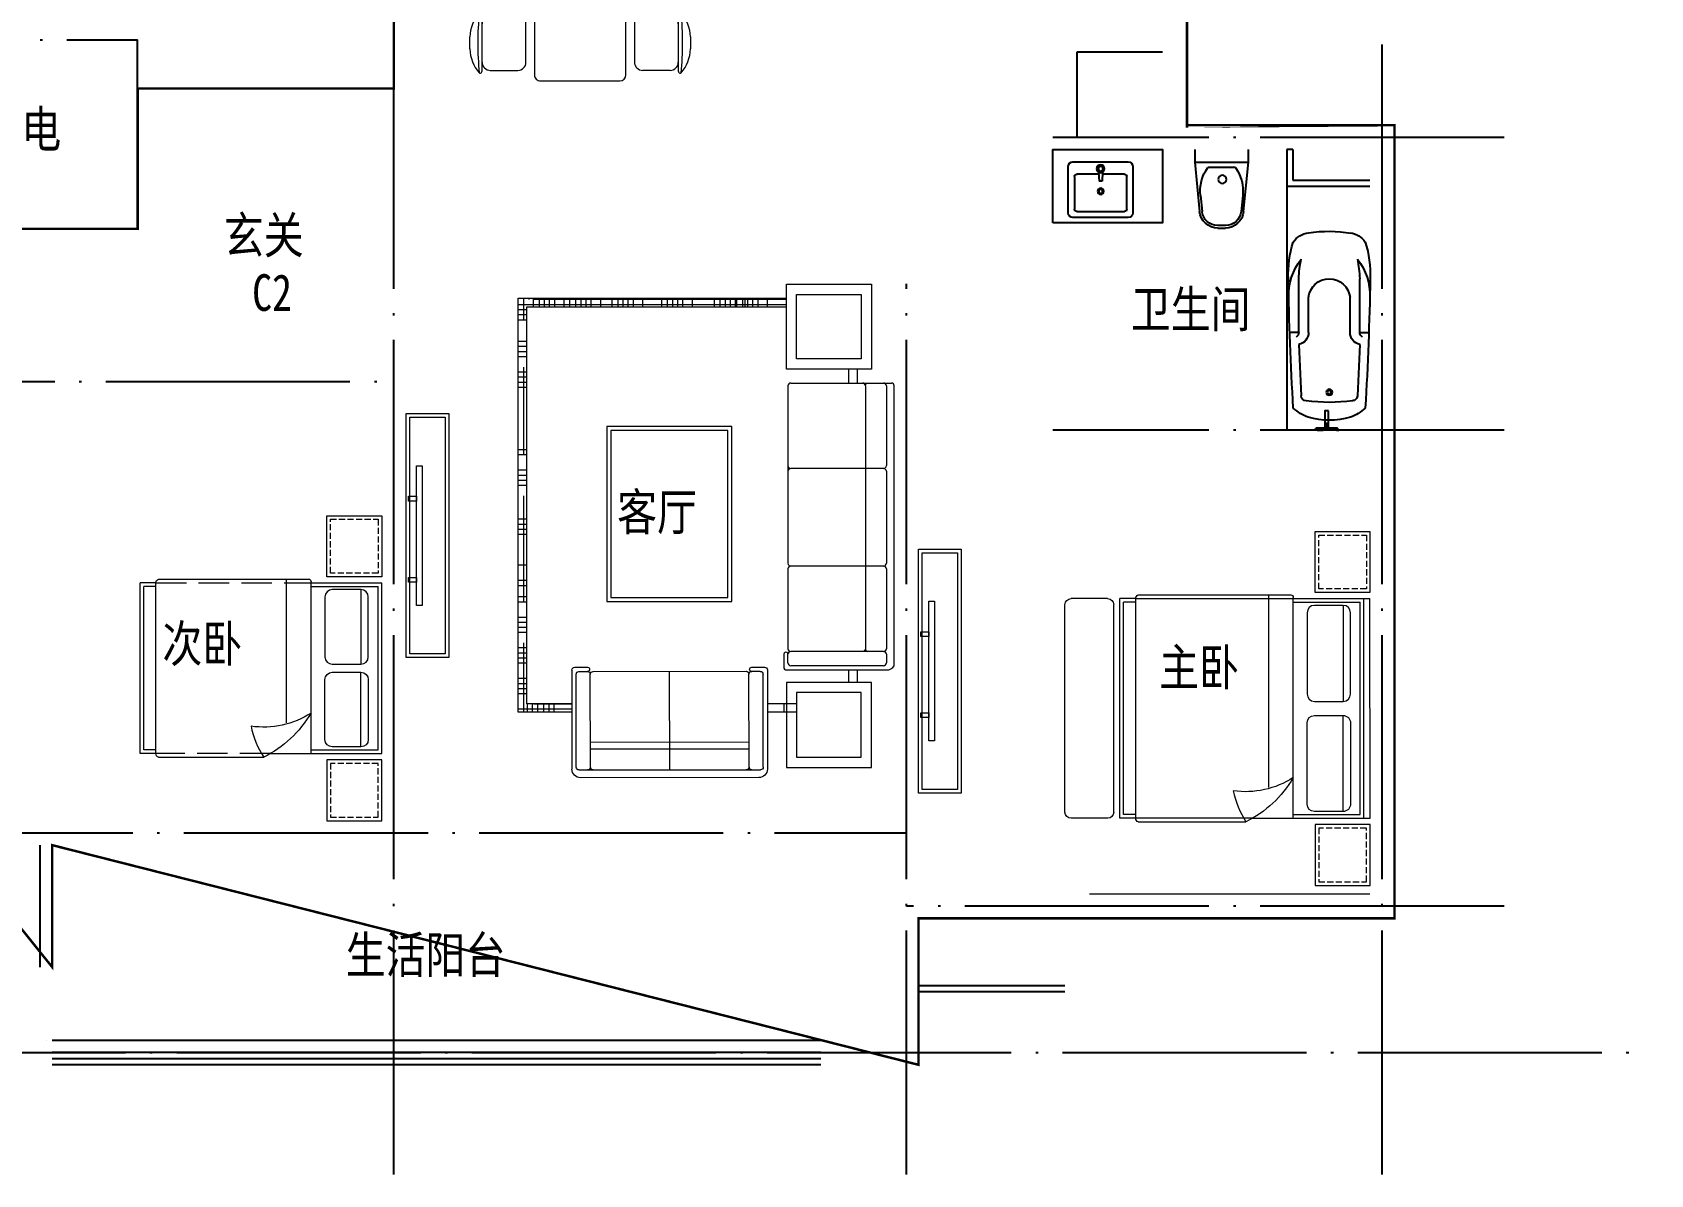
# Model space of a CAD drawing. Extents: x 164940 to 3842273, y 640355 to 1124023.
# Drawn here: x 3807364 to 3820627, y 1093757 to 1103118 of the extents above; entities that cross this region are included whole.
import ezdxf

# ---------------------------------------------------------------- set-up
doc = ezdxf.new("R2010")
doc.units = 0
doc.header["$LTSCALE"] = 1000
doc.header["$MEASUREMENT"] = 0
doc.linetypes.add('DASH', pattern=[0.35, 0.25, -0.1])
doc.linetypes.add('DOTE', pattern=[2.4200000000000004, 2, -0.2, 0.02, -0.2])
for name, color, linetype in [('-厨卫', 154, 'Continuous'), ('-文字', 7, 'Continuous'), ('-管井', 228, 'Continuous'), ('-阳台栏杆', 152, 'Continuous'), ('13fix', 154, 'Continuous'), ('DOTE', 1, 'DOTE')]:
    doc.layers.add(name, color=color, linetype=linetype)
doc.layers.add('-家具', color=33, linetype='Continuous', lineweight=9)
doc.layers.add('看线', color=5, linetype='Continuous', lineweight=0)
doc.layers.add('-面积-户', color=174, linetype='DASH', plot=False)
doc.styles.add('-黑体', font='SIMHEI.TTF', dxfattribs={"width": 0.8})

# ---------------------------------------------------------------- blocks, each defined once
blk = doc.blocks.new('A$C23642D9D')
for p, q in [((579.0954979018643, 1949.999963243346), (0.0003065516575588845, 1949.999963243346)), ((0.0003065518903895281, 549.9999632434046), (0.0003065516575588845, 1949.999963243346)), ((30.00030655189039, 579.9999632434046), (30.00030655165756, 1919.999963243346)), ((579.0954979018643, 1919.999963243346), (30.00030655165756, 1919.999963243346)), ((169.8560737539883, 1894.542269234167), (169.8560737539883, 1282.784542772773)), ((579.0954979020971, 550.0331723416166), (579.0954979018643, 1959.999963243346)), ((1829.95858673154, 1979.999963243637), (599.0954979018643, 1979.999963243346)), ((779.4739162128753, 802.6158987712988), (779.4739162128753, 1979.999963243405)), ((1849.958264292065, 550.0289927523409), (1849.958584270054, 1949.999963243346)), ((1849.95858673154, 1949.999963243346), (1979.95858673154, 1949.999963243405)), ((1849.95858673154, 1919.999963243346), (1949.95858673154, 1919.999963243346)), ((1949.958586731773, 580.032207838929), (1949.95858673154, 1919.999963243346)), ((1979.958586731773, 550.0331723416166), (1979.95858673154, 1949.999963243346)), ((169.8560737539883, 605.4576572525839), (169.8560737539883, 1217.215383713978)), ((912.3117819759864, 549.9999632435793), (0.0003065518903895281, 549.9999632434046)), ((579.0954979020971, 579.999963243521), (30.00030655189039, 579.9999632434046)), ((1849.958271676289, 580.0289927680569), (1949.958586731773, 580.032207838929)), ((1849.958264292065, 550.0291286884167), (1979.958586731773, 550.0331723416166)), ((1829.95858673154, 519.9999632433464), (967.0607542754951, 519.9999632433464))]:
    blk.add_line(p, q)
at = {"linetype": 'DASH'}
for p, q in [((1849.95858673154, 1949.999963243346), (579.0954979018643, 1949.999963243346)), ((912.3117819759864, 549.9999632435793), (1849.958264292065, 550.0291286884167))]:
    blk.add_line(p, q, dxfattribs=at)
for points in [[(450.0003065518031, 2499.999963243325), (0.0003065518030780368, 2499.999963243317), (0.0003065517739742063, 1999.999963243325), (450.0003065518031, 1999.999963243317), (450.0003065518031, 2499.999963243325), (370.0003065518031, 2499.999963243332)], [(450.0003065518104, -3.675663174362853e-05), (0.0003065518103539944, -3.675662446767092e-05), (0.0003065517821596586, 499.9999632433683), (450.0003065518113, 499.9999632433755), (450.0003065518104, -3.675663174362853e-05), (370.0003065518104, -3.675663901958615e-05)]]:
    blk.add_lwpolyline(points)
at = {"color": 251, "linetype": 'DASH', "ltscale": 0.2}
for points in [[(420.0003065518322, 2469.999963243332), (30.00030655183218, 2469.999963243332), (30.00030655183218, 2029.999963243332), (420.0003065518322, 2029.999963243332)], [(420.0003065518395, 29.99996324336098), (30.00030655183946, 29.99996324336098), (30.00030655184037, 469.999963243361), (420.0003065518404, 469.999963243361)]]:
    blk.add_lwpolyline(points, close=True, dxfattribs=at)
for points in [[(169.8560737539883, 1894.542269234167), (405.2534507008604, 1894.542269234167, -0.4142135623730953), (465.2534507008604, 1834.542269234167), (465.2534507008604, 1342.784542772773, -0.414213562373095), (405.2534507008604, 1282.784542772773), (169.8560737539883, 1282.784542772773, -0.414213562373095), (109.8560737539883, 1342.784542772773), (109.8560737539883, 1834.542269234167, -0.414213562373095)], [(169.8560737539883, 605.4576572525839), (405.2534507008604, 605.4576572525839, 0.4142135623730953), (465.2534507008604, 665.4576572525839), (465.2534507008604, 1157.215383713978, 0.414213562373095), (405.2534507008604, 1217.215383713978), (169.8560737539883, 1217.215383713978, 0.414213562373095), (109.8560737539883, 1157.215383713978), (109.8560737539883, 665.4576572525839, 0.414213562373095)]]:
    blk.add_lwpolyline(points, format="xyb", close=True)
blk.add_lwpolyline([(579.0954979018643, 882.6451123748848, 0.1803020398392493), (1070.7913397421, 774.6380944840785, -0.08863692969021798), (967.0647027185987, 520.1279450959119, 28871.27155084922)], format="xyb")
for centre, radius, start, end in [((599.0954979018643, 1959.999963243346), 20, 90, 180), ((1819.314126485107, 1951.236992260296), 30.66941528179127, 357.6883884843629, 69.69174006235002), ((1391.536610198753, 1363.264370703691), 943.9573255325126, 210.6074670288699, 243.2773086986502), ((1819.277002385199, 548.7885426541616), 30.70632750165869, 290.3566406252505, 2.315219899535929)]:
    blk.add_arc(centre, radius, start, end)
blk = doc.blocks.new('A$C31D9048E')
at = {"layer": '-家具'}
for p, q in [((629.0947279538959, 2349.999674198334), (-0.0004633953794836998, 2349.999674198218)), ((-0.0004633953794836998, 549.9996741979849), (-0.0004633953794836998, 2349.999674198218)), ((49.99953660415486, 549.9996741982177), (49.99953660368919, 2349.999674198218)), ((79.9995366036892, 579.9996741982177), (79.9995366036892, 2319.999674198334)), ((629.0947279538959, 2319.999674198334), (79.9995366036892, 2319.999674198334)), ((219.8553038062528, 2294.541980189038), (219.8553038062528, 1507.784253727761)), ((629.0947279538959, 550.0328832966043), (629.0947279538959, 2359.999674198218)), ((1919.999536604155, 2349.999674198218), (629.0947279538959, 2349.999674198334)), ((1899.999536604155, 2379.999674198567), (649.0947279538959, 2379.999674198334)), ((829.4731462653726, 802.6156097262865), (829.4731462653726, 2379.999674198334)), ((1919.999214164447, 550.0287037073867), (1919.999534142669, 2349.999674198334)), ((1919.999536604155, 2349.999674198218), (2049.999536603689, 2349.999674198218)), ((1919.999536603689, 2319.999674198218), (2019.999536604155, 2319.999674198218)), ((2019.999536604155, 580.0319187936839), (2019.999536604155, 2319.999674198218)), ((2049.999536604155, 550.0328832964879), (2049.999536603689, 2349.999674198218)), ((2099.999536603689, 600.0328832964879), (2099.999536603689, 2299.999674198101)), ((2149.999536603689, 2349.999674198101), (2449.999536603689, 2349.999674198334)), ((2499.999536604621, 600.0328832964879), (2499.999536603689, 2299.999674198334)), ((219.8553038057871, 605.4573682073969), (219.8553038057871, 1392.215094668907)), ((962.3110120282508, 549.9996741985669), (-0.0004633953794836998, 549.9996741979849)), ((629.0947279543616, 579.9996741984505), (79.9995366036892, 579.9996741982177)), ((962.3110120282508, 549.9996741985669), (1919.999214164447, 550.0288396434626)), ((1919.999221548438, 580.02870372287), (2019.999536604155, 580.0319187936839)), ((1919.999214164447, 550.0288396434626), (2049.999536604155, 550.0328832964879)), ((2149.999536603689, 550.0328832964879), (2449.999536604155, 550.0328832964879)), ((1899.999536604155, 519.9996741982177), (1017.05998432776, 519.9996741982177))]:
    blk.add_line(p, q, dxfattribs=at)
for points in [[(449.9995366041549, 2899.999674198451), (-0.0004633958451449871, 2899.999674198451), (-0.0004633958451449871, 2399.999674198451), (449.9995366041549, 2399.999674198451), (449.9995366041549, 2899.999674198451), (369.9995366036892, 2899.999674198451)], [(449.9995366041549, -0.000325801782310009), (-0.0004633958451449871, -0.000325801782310009), (-0.0004633958451449871, 499.9996741982177), (449.9995366041549, 499.9996741982177), (449.9995366041549, -0.000325801782310009), (369.9995366036892, -0.000325801782310009)]]:
    blk.add_lwpolyline(points, dxfattribs=at)
at = {"layer": '-家具', "color": 251, "linetype": 'DASH', "ltscale": 0.2}
for points in [[(419.9995366036892, 2869.999674198334), (29.99953660415486, 2869.999674198334), (29.99953660415486, 2429.999674198334), (419.9995366036892, 2429.999674198334)], [(419.9995366036892, 29.99967419821769), (29.99953660415486, 29.99967419821769), (29.99953660415486, 469.9996741982177), (419.9995366036892, 469.9996741982177)]]:
    blk.add_lwpolyline(points, close=True, dxfattribs=at)
at = {"layer": '-家具'}
for points in [[(219.8553038062528, 2294.541980189038), (455.2526807533577, 2294.541980189155, -0.4142135623730953), (515.2526807533577, 2234.541980189155), (515.2526807533577, 1567.784253727761, -0.414213562373095), (455.2526807533577, 1507.784253727761), (219.8553038062528, 1507.784253727761, -0.414213562373095), (159.8553038062528, 1567.784253727761), (159.8553038062528, 2234.541980189155, -0.414213562373095)], [(219.8553038057871, 605.4573682073969), (455.2526807533577, 605.4573682075134, 0.4142135623730953), (515.2526807533577, 665.4573682073969), (515.2526807533577, 1332.215094668791, 0.414213562373095), (455.2526807533577, 1392.215094668907), (219.8553038057871, 1392.215094668907, 0.414213562373095), (159.8553038057871, 1332.215094668791), (159.8553038057871, 665.4573682073969, 0.414213562373095)]]:
    blk.add_lwpolyline(points, format="xyb", close=True, dxfattribs=at)
blk.add_lwpolyline([(629.0947279538959, 882.6448233298725, 0.1803020398392493), (1120.790569794364, 774.6378054388333, -0.08863692969021798), (1017.063932770863, 520.1276560508413, 28871.27155084922)], format="xyb", dxfattribs=at)
for centre, radius, start, end in [((649.0947279538959, 2359.999674198218), 20, 90, 180), ((1889.355076357257, 2351.236703215283), 30.66941528179127, 357.6883884876952, 69.69174003544714), ((2149.999536603689, 2299.999674198101), 50.00000000000001, 90, 180), ((2449.999536604155, 2299.999674198334), 50.00000000000001, 0, 90), ((1441.535840250552, 1363.264081658679), 943.9573255325128, 210.6074670382217, 243.2773087101907), ((1889.317952257581, 548.788253609091), 30.70632750165869, 290.3566406230752, 2.315219899058205), ((2149.999536603689, 600.0328832964879), 50.00000000000001, 180, 270), ((2449.999536604155, 600.0328832964879), 50.00000000000001, 270, 0)]:
    blk.add_arc(centre, radius, start, end, dxfattribs=at)
blk = doc.blocks.new('R37777777777')
at = {"layer": '-家具', "ltscale": 0.5}
blk.add_lwpolyline([(1083651.513411456, -53168.71019325254), (1083301.513411456, -53168.71019325254), (1083301.513411456, -55168.71019325254), (1083651.513411456, -55168.71019325254)], close=True, dxfattribs=at)
at = {"layer": '-家具', "color": 251, "ltscale": 40}
for points in [[(1083621.513411456, -53198.71019325254), (1083331.513411456, -53198.71019325254), (1083331.513411456, -55138.71019325254), (1083621.513411456, -55138.71019325254)], [(1083519.519712096, -54740.76457094471), (1083566.021412822, -54740.76457094471), (1083566.021412822, -53596.65581556049), (1083519.519712096, -53596.65581556049)], [(1083566.021412822, -53885.6025711816), (1083631.513411456, -53885.6025711816), (1083631.513411456, -53847.26836394903), (1083566.021412822, -53847.26836394903)], [(1083566.021412822, -54549.7562840787), (1083631.513411456, -54549.7562840787), (1083631.513411456, -54511.42207684612), (1083566.021412822, -54511.42207684612)]]:
    blk.add_lwpolyline(points, close=True, dxfattribs=at)
blk = doc.blocks.new('A$C6F030B8F')
for p, q in [((273.4950913527282, 1808.523800458119), (372.6282256689738, 1808.523800458119)), ((881.8601397314342, 1808.523800458119), (980.9932740476797, 1808.523800458119)), ((1454.236752417637, 1808.523800458119), (1553.369886733883, 1808.523800458119)), ((93.06165851082187, 1708.523800458119), (553.0616585108219, 1708.523800458119)), ((98.06165851082187, 1641.023800458119), (98.06165851082187, 1416.023800458119)), ((548.0616585108219, 1641.023800458119), (548.0616585108219, 1416.023800458119)), ((701.4267068895278, 1708.523800458119), (1161.426706889528, 1708.523800458119)), ((706.4267068895278, 1641.023800458119), (706.4267068895278, 1416.023800458119)), ((1156.426706889528, 1641.023800458119), (1156.426706889528, 1416.023800458119)), ((1273.803319575731, 1708.523800458119), (1733.803319575731, 1708.523800458119)), ((1278.803319575731, 1641.023800458119), (1278.803319575731, 1416.023800458119)), ((1728.803319575731, 1641.023800458119), (1728.803319575731, 1416.023800458119)), ((165.5616585108219, 1348.523800458119), (480.5616585108219, 1348.523800458119)), ((773.9267068895278, 1348.523800458119), (1088.926706889528, 1348.523800458119)), ((1346.303319575731, 1348.523800458119), (1661.303319575731, 1348.523800458119)), ((0.001522393722552806, 1229.261700655799), (0.001522393722552806, 579.2617006557994)), ((1765.636489627534, 1279.261700655799), (50.00152239372255, 1279.261700655799)), ((1815.636489627534, 579.2617006557994), (1815.636489627534, 1229.261700655799)), ((50.00152239372255, 529.2617006557994), (1765.636489627534, 529.2617006557994)), ((480.5616585108219, 459.9996008534799), (165.5616585108219, 459.9996008534799)), ((1088.926706889528, 459.9996008534799), (773.9267068895278, 459.9996008534799)), ((1661.303319575731, 459.9996008534799), (1346.303319575731, 459.9996008534799)), ((98.06165851082187, 167.4996008534799), (98.06165851082187, 392.4996008534799)), ((548.0616585108219, 167.4996008534799), (548.0616585108219, 392.4996008534799)), ((706.4267068895278, 167.4996008534799), (706.4267068895278, 392.4996008534799)), ((1156.426706889528, 167.4996008534799), (1156.426706889528, 392.4996008534799)), ((1278.803319575731, 167.4996008534799), (1278.803319575731, 392.4996008534799)), ((1728.803319575731, 167.4996008534799), (1728.803319575731, 392.4996008534799)), ((553.0616585108219, 99.99960085347993), (93.06165851082187, 99.99960085347993)), ((1161.426706889528, 99.99960085347993), (701.4267068895278, 99.99960085347993)), ((1733.803319575731, 99.99960085347993), (1273.803319575731, 99.99960085347993)), ((372.6282256689738, -0.0003991465200670063), (273.4950913527282, -0.0003991465200670063)), ((980.9932740476797, -0.0003991465200670063), (881.8601397314342, -0.0003991465200670063)), ((1553.369886733883, -0.0003991465200670063), (1454.236752417637, -0.0003991465200670063))]:
    blk.add_line(p, q)
for centre, radius, start, end in [((83.83425769075984, 1724.66957237653), 10, 130.7265433118913, 202.6699912160863), ((283.2160704217386, 1493.083929135872), 315.5896225382623, 91.76513784487254, 130.7265433118913), ((323.0616585108219, -969.3144502629293), 2712.716921149136, 84.80230403046075, 95.19769596953925), ((362.9072465999634, 1493.083929135872), 315.5896225382623, 49.27345668810868, 88.23486215512744), ((562.2890593309421, 1724.66957237653), 10, 337.3300087839137, 49.27345668810868), ((692.1993060694658, 1724.66957237653), 10, 130.7265433118913, 202.6699912160863), ((891.5811188004445, 1493.083929135872), 315.5896225382623, 91.76513784487254, 130.7265433118913), ((931.4267068895278, -969.3144502629293), 2712.716921149136, 84.80230403046075, 95.19769596953925), ((971.2722949786694, 1493.083929135872), 315.5896225382623, 49.27345668810868, 88.23486215512744), ((1170.654107709648, 1724.66957237653), 10, 337.3300087839137, 49.27345668810868), ((1264.575918755669, 1724.66957237653), 10, 130.7265433118913, 202.6699912160863), ((1463.957731486647, 1493.083929135872), 315.5896225382623, 91.76513784487254, 130.7265433118913), ((1503.803319575731, -969.3144502629293), 2712.716921149136, 84.80230403046075, 95.19769596953925), ((1543.648907664872, 1493.083929135872), 315.5896225382623, 49.27345668810868, 88.23486215512744), ((1743.030720395851, 1724.66957237653), 10, 337.3300087839137, 49.27345668810868), ((93.06165851082187, 1728.523800458119), 20, 202.6699912160863, 270), ((165.5616585108219, 1641.023800458119), 67.5, 90, 180), ((480.5616585108219, 1641.023800458119), 67.5, 0, 90), ((553.0616585108219, 1728.523800458119), 20, 270, 337.3300087839137), ((701.4267068895278, 1728.523800458119), 20, 202.6699912160863, 270), ((773.9267068895278, 1641.023800458119), 67.5, 90, 180), ((1088.926706889528, 1641.023800458119), 67.5, 0, 90), ((1161.426706889528, 1728.523800458119), 20, 270, 337.3300087839137), ((1273.803319575731, 1728.523800458119), 20, 202.6699912160863, 270), ((1346.303319575731, 1641.023800458119), 67.5, 90, 180), ((1661.303319575731, 1641.023800458119), 67.5, 0, 90), ((1733.803319575731, 1728.523800458119), 20, 270, 337.3300087839137), ((165.5616585108219, 1416.023800458119), 67.5, 180, 270), ((480.5616585108219, 1416.023800458119), 67.5, 270, 0), ((773.9267068895278, 1416.023800458119), 67.5, 180, 270), ((1088.926706889528, 1416.023800458119), 67.5, 270, 0), ((1346.303319575731, 1416.023800458119), 67.5, 180, 270), ((1661.303319575731, 1416.023800458119), 67.5, 270, 0), ((50.00152239372255, 1229.261700655799), 50, 90, 180), ((1765.636489627534, 1229.261700655799), 50, 0, 90), ((50.00152239372255, 579.2617006557994), 50, 180, 270), ((1765.636489627534, 579.2617006557994), 50, 270, 0), ((165.5616585108219, 392.4996008534799), 67.5, 90, 180), ((480.5616585108219, 392.4996008534799), 67.5, 0, 90), ((773.9267068895278, 392.4996008534799), 67.5, 90, 180), ((1088.926706889528, 392.4996008534799), 67.5, 0, 90), ((1346.303319575731, 392.4996008534799), 67.5, 90, 180), ((1661.303319575731, 392.4996008534799), 67.5, 0, 90), ((165.5616585108219, 167.4996008534799), 67.5, 180, 270), ((480.5616585108219, 167.4996008534799), 67.5, 270, 0), ((773.9267068895278, 167.4996008534799), 67.5, 180, 270), ((1088.926706889528, 167.4996008534799), 67.5, 270, 0), ((1346.303319575731, 167.4996008534799), 67.5, 180, 270), ((1661.303319575731, 167.4996008534799), 67.5, 270, 0), ((83.83425769075984, 83.85382893512724), 10, 157.3300087839137, 229.2734566881087), ((93.06165851082187, 79.99960085347993), 20, 90, 157.3300087839137), ((283.2160704217386, 315.4394721757271), 315.5896225382623, 229.2734566881087, 268.2348621551275), ((323.0616585108219, 2777.837851574528), 2712.716921149136, 264.8023040304607, 275.1976959695393), ((362.9072465999634, 315.4394721757271), 315.5896225382623, 271.7651378448725, 310.7265433118913), ((553.0616585108219, 79.99960085347993), 20, 22.66999121608625, 90), ((562.2890593309421, 83.85382893512724), 10, 310.7265433118913, 22.66999121608625), ((692.1993060694658, 83.85382893512724), 10, 157.3300087839137, 229.2734566881087), ((701.4267068895278, 79.99960085347993), 20, 90, 157.3300087839137), ((891.5811188004445, 315.4394721757271), 315.5896225382623, 229.2734566881087, 268.2348621551275), ((931.4267068895278, 2777.837851574528), 2712.716921149136, 264.8023040304607, 275.1976959695393), ((971.2722949786694, 315.4394721757271), 315.5896225382623, 271.7651378448725, 310.7265433118913), ((1161.426706889528, 79.99960085347993), 20, 22.66999121608625, 90), ((1170.654107709648, 83.85382893512724), 10, 310.7265433118913, 22.66999121608625), ((1264.575918755669, 83.85382893512724), 10, 157.3300087839137, 229.2734566881087), ((1273.803319575731, 79.99960085347993), 20, 90, 157.3300087839137), ((1463.957731486647, 315.4394721757271), 315.5896225382623, 229.2734566881087, 268.2348621551275), ((1503.803319575731, 2777.837851574586), 2712.716921149136, 264.8023040304607, 275.1976959695393), ((1543.648907664872, 315.4394721757271), 315.5896225382623, 271.7651378448725, 310.7265433118913), ((1733.803319575731, 79.99960085347993), 20, 22.66999121608625, 90), ((1743.030720395851, 83.85382893512724), 10, 310.7265433118913, 22.66999121608625)]:
    blk.add_arc(centre, radius, start, end)
blk = doc.blocks.new('dfawfsadfasdf')
at = {"ltscale": 20}
for p, q in [((440.3485021339729, 3047.646075791679), (440.3485021339729, 3859.752757518785)), ((1971.825158281717, 3929.343125873944), (510.6965290360386, 3930.100784420269)), ((2042.173185182502, 3046.807319416199), (2042.173185182502, 3858.99509897246)), ((614.1586085146992, 3059.382550630718), (1868.389713156503, 3057.92058025999)), ((463.2050214139745, 3024.736209804658), (568.3516333620064, 3024.613647678168)), ((1914.063289715094, 3024.073424527654), (2019.263319195481, 3023.950800136197)), ((2175.90485157771, 2918.458346249536), (2175.90485157771, 3023.658447198803)), ((2198.788059757208, 3046.541655378183), (3017.443041448132, 3046.541655378183)), ((3081.283875861554, 3011.719382061856), (3081.283875861554, 718.7545617399737)), ((2210.727042951155, 2218.512577279937), (2210.727042951155, 2872.745347459335)), ((727.783146969392, 2487.136307340581), (1750.216743273893, 2487.136307340581)), ((727.783146969392, 1052.04701741715), (727.783146969392, 2487.136307340581)), ((1750.216743273893, 2487.136307340581), (1750.216743273893, 1052.04701741715)), ((2210.727042951155, 718.5142042031512), (2210.727042951155, 2172.746160921175)), ((1750.216743273893, 1052.04701741715), (727.783146969392, 1052.04701741715)), ((2233.610251130536, 695.6309960237704), (2996.284868770745, 695.6309960240033)), ((2996.971735786996, 695.7023996065836), (3060.812570200418, 695.7023996065836))]:
    blk.add_line(p, q, dxfattribs=at)
for p, q in [((499.3398337853141, 3866.232933454216), (569.0009151283884, 3866.151734354207)), ((569.0009151283884, 3866.151734354207), (1871.905380170443, 3864.633028816897)), ((1242.214493189007, 3865.367015891476), (1241.274160835659, 3058.651565445354)), ((1869.089765747543, 3864.636310783448), (1915.429269863642, 3865.610593854915)), ((1915.429269863758, 3865.610593855148), (1985.090351206716, 3865.529394754907)), ((476.0979407549603, 3843.045160271693), (475.2113416795619, 3082.427735565463)), ((592.1886883107945, 3842.90984132397), (591.3020892349305, 3082.29241661774)), ((1892.188575542998, 3843.45119904168), (1891.299579143641, 3080.777099539991)), ((1892.188575542532, 3843.45119904168), (1891.299579143175, 3080.777099539991)), ((1892.187376833521, 3842.422820672393), (1891.300777853117, 3081.805477909278)), ((2008.278124389122, 3842.28750172467), (2007.391525408719, 3081.670158961555)), ((591.9491499993019, 3637.408822261961), (1891.947838522028, 3636.921801610384)), ((592.0154661412816, 3694.301745396107), (1892.014154664008, 3693.81472474453)), ((0, 3393.988251128932), (0, 0)), ((440.3485021339729, 3393.9882511287), (0, 3393.988251128932)), ((440.3485021339729, 3369.476360505447), (0, 3369.476360505447)), ((44.20337356778327, 2825.048583563184), (44.20337356778327, 3393.988251128932)), ((70.34802690148354, 3323.640224227449), (70.34802690148354, 70.34802690148354)), ((440.3485021339729, 3323.640224227449), (70.34802690148354, 3323.640224227449)), ((74.10646730440203, 3323.640224227449), (74.10646730440203, 3393.988251128932)), ((86.08243333257269, 3323.640224227449), (86.08243333257269, 3327.597300740425)), ((115.9855270691914, 3323.640224227449), (115.9855270691914, 3393.988251128932)), ((440.3485021339729, 3327.597300740657), (127.9614930973621, 3327.597300740657)), ((157.8645868339809, 3323.640224227449), (157.8645868339809, 3393.988251128932)), ((208.2408496163553, 3323.640224227449), (208.2408496163553, 3393.988251128932)), ((250.1199093811447, 3327.597300740425), (250.1199093811447, 3393.988251128932)), ((291.9989691458177, 3323.640224227449), (291.9989691458177, 3393.988251128932)), ((2040.696709515876, 3427.597300740657), (2042.173185182502, 3427.597300740657)), ((2283.376395095023, 3393.988251128932), (2042.173185182502, 3393.988251128932)), ((2283.376395287924, 3323.640224227449), (2042.173185182502, 3323.640224227449)), ((2177.640124010155, 3327.597300740657), (2177.640124010155, 3393.988251128932)), ((70.34802690148354, 3243.839181211079), (0, 3243.839181211079)), ((70.34802690148354, 3201.960121446289), (0, 3201.960121446289)), ((70.34802690148354, 3160.0810616815), (0, 3160.0810616815)), ((70.34802690148354, 3118.20200191671), (0, 3118.20200191671)), ((498.0678609592142, 3059.517869578442), (568.3922232477926, 3059.435897337738)), ((1984.481659421697, 3058.813639681553), (1914.157297133002, 3058.895611922257)), ((2709.473834474338, 3148.641570956213), (2709.473834474338, 3046.541655378185)), ((2779.821861375822, 3148.641570956213), (2779.821861375822, 3046.541655378185)), ((70.34802690148354, 2992.564822622342), (0, 2992.564822622342)), ((70.34802690148354, 2950.685762857553), (0, 2950.685762857553)), ((2210.727124894271, 2988.836173882475), (2210.727124894271, 2918.511763818096)), ((2994.228192570503, 3011.719382061856), (2233.610333073651, 3011.719382061856)), ((3017.443041448481, 2918.843404516345), (3017.443041448132, 2988.504533184227)), ((70.34802690148354, 2908.806703092763), (0, 2908.806703092763)), ((70.34802690148354, 2866.927643327974), (0, 2866.927643327974)), ((2994.228192570503, 2895.628555638716), (2233.610333073651, 2895.628555638716)), ((2845.61999568413, 718.7545617399737), (2845.61999568413, 2872.504989922745)), ((3017.443041448132, 2218.752934816526), (3017.443041448132, 2872.413706761086)), ((70.34802690148354, 2741.290464033606), (0, 2741.290464033606)), ((70.34802690148354, 2699.411404268816), (0, 2699.411404268816)), ((70.34802690148354, 2657.532344504027), (0, 2657.532344504027)), ((70.34802690148354, 2615.653284739237), (0, 2615.653284739237)), ((70.34802690148354, 2490.016105444869), (0, 2490.016105444869)), ((70.34802690148354, 2448.13704568008), (0, 2448.13704568008)), ((44.20337356778327, 1619.951149208238), (44.20337356778327, 2490.016105444869)), ((760.7587845794624, 2454.160669730511), (1717.241105663823, 2454.160669730511)), ((760.7587845794624, 1085.02265502722), (760.7587845794624, 2454.160669730511)), ((1717.241105663823, 2454.160669730511), (1717.241105663823, 1085.02265502722)), ((70.34802690148354, 2356.25798591529), (0, 2356.25798591529)), ((70.34802690148354, 2314.378926150501), (0, 2314.378926150501)), ((70.34802690148354, 2188.741746856133), (0, 2188.741746856133)), ((2996.284868763178, 2195.629369100556), (2233.610251130536, 2195.629369100556)), ((3017.443041448132, 1418.753748278134), (3017.443041448132, 2172.505803384352)), ((70.34802690148354, 1937.467388267396), (0, 1937.467388267396)), ((70.34802690148354, 1895.588328502607), (0, 1895.588328502607)), ((70.34802690148354, 1853.709268737817), (0, 1853.709268737817)), ((70.34802690148354, 1811.830208973028), (0, 1811.830208973028)), ((70.34802690148354, 1536.19302967866), (0, 1536.19302967866)), ((70.34802690148354, 1494.31396991387), (0, 1494.31396991387)), ((70.34802690148354, 1452.434910149081), (0, 1452.434910149081)), ((70.34802690148354, 1410.555850384291), (0, 1410.555850384291)), ((2996.284868763178, 1395.63018256193), (2233.610251130536, 1395.63018256193)), ((3017.443041448132, 718.7545617399737), (3017.443041448132, 1372.50661684596)), ((70.34802690148354, 1284.918671089923), (0, 1284.918671089923)), ((70.34802690148354, 1243.039611325134), (0, 1243.039611325134)), ((44.20337356778327, 564.8537148532923), (44.20337356778327, 1284.918671089923)), ((1717.241105663823, 1085.02265502722), (760.7587845794624, 1085.02265502722)), ((70.34802690148354, 732.36995391245), (0, 732.36995391245)), ((70.34802690148354, 690.4908941476606), (0, 690.4908941476606)), ((2709.473834474367, 695.6309960239123), (2709.473834474367, 581.8323728455362)), ((2779.821861375793, 695.6309960239414), (2779.821861375793, 581.8323728455362)), ((70.34802690148354, 648.6118343828712), (0, 648.6118343828712)), ((70.34802690148354, 606.7327746180817), (0, 606.7327746180817)), ((70.34802690148354, 481.0955953237135), (0, 481.0955953237135)), ((70.34802690148354, 439.2165355589241), (0, 439.2165355589241)), ((70.34802690148354, 397.3374757941347), (0, 397.3374757941347)), ((70.34802690148354, 355.4584160293452), (0, 355.4584160293452)), ((70.34802690148354, 179.821236734977), (0, 179.821236734977)), ((70.34802690148354, 137.9421769701876), (0, 137.9421769701876)), ((44.20337356778327, 0), (44.20337356778327, 179.821236734977)), ((70.34802690148354, 96.06311720539816), (0, 96.06311720539816)), ((2198.758500899508, 54.18405744060874), (0, 54.18405744060874)), ((0, 0), (2198.758500899508, 3.637978807091713e-12)), ((70.34802690148354, 70.34802690148354), (2198.758500899508, 70.34802690148717)), ((86.08243333257269, 0), (86.08243333257269, 12.30499767558649)), ((122.1533035893226, 0), (122.1533035893226, 70.34802690148354)), ((2198.758500899508, 12.30499767581932), (127.9614930973621, 12.30499767581932)), ((170.9876222417224, 12.30499767558649), (170.9876222417224, 70.34802690148354)), ((212.8666820063954, 0), (212.8666820063954, 70.34802690148354)), ((254.7457417711848, 0), (254.7457417711848, 70.34802690148354)), ((296.6248015359743, 12.30499767558649), (296.6248015359743, 70.34802690148354)), ((374.148868446704, 0), (374.148868446704, 70.34802690148354)), ((421.735242040013, 0), (421.735242040013, 70.34802690148354)), ((470.5695606924128, 12.30499767558649), (470.5695606924128, 70.34802690148354)), ((512.4486204570858, 0), (512.4486204570858, 70.34802690148354)), ((554.3276802218752, 0), (554.3276802218752, 70.34802690148354)), ((596.2067399866646, 12.30499767558649), (596.2067399866646, 70.34802690148354)), ((673.7308068973944, 0), (673.7308068973944, 70.34802690148354)), ((766.8614212615648, 0), (766.8614212615648, 70.34802690148354)), ((815.6957399139646, 12.30499767558649), (815.6957399139646, 70.34802690148354)), ((857.5747996786376, 0), (857.5747996786376, 70.34802690148354)), ((899.4538594434271, 0), (899.4538594434271, 70.34802690148354)), ((941.3329192082165, 12.30499767558649), (941.3329192082165, 70.34802690148354)), ((1018.856986118946, 0), (1018.856986118946, 70.34802690148354)), ((1173.510259898962, 0), (1173.510259898962, 70.34802690148354)), ((1222.344578551361, 12.30499767558649), (1222.344578551361, 70.34802690148354)), ((1264.223638316034, 0), (1264.223638316034, 70.34802690148354)), ((1306.102698080824, 0), (1306.102698080824, 70.34802690148354)), ((1347.981757845613, 12.30499767558649), (1347.981757845613, 70.34802690148354)), ((1425.505824756343, 0), (1425.505824756343, 70.34802690148354)), ((1605.257094249246, 0), (1605.257094249246, 70.34802690148354)), ((1654.091412901646, 12.30499767558649), (1654.091412901646, 70.34802690148354)), ((1695.970472666319, 0), (1695.970472666319, 70.34802690148354)), ((1737.849532431108, 0), (1737.849532431108, 70.34802690148354)), ((1779.728592195897, 12.30499767558649), (1779.728592195897, 70.34802690148354)), ((1789.074048502953, 0), (1789.074048502953, 70.34802690148354)), ((1837.908367155353, 12.30499767558649), (1837.908367155353, 70.34802690148354)), ((1857.252659106627, 0), (1857.252659106627, 70.34802690148354)), ((1879.787426920026, 0), (1879.787426920026, 70.34802690148354)), ((1921.666486684815, 0), (1921.666486684815, 70.34802690148354)), ((1963.545546449604, 12.30499767558649), (1963.545546449604, 70.34802690148354)), ((2041.069613360334, 0), (2041.069613360334, 70.34802690148354))]:
    blk.add_line(p, q)
for points in [[(2895.203967180394, 3148.641570956293), (2198.758500899508, 3148.641570956293), (2198.758500899508, 3845.087037237194), (2895.203967180394, 3845.087037237194)], [(2895.203967180394, 581.8323728455362), (2198.758500899508, 581.8323728455362), (2198.758500899508, -114.6130934353641), (2895.203967180394, -114.6130934353641)]]:
    blk.add_lwpolyline(points, close=True, dxfattribs=at)
for points in [[(2811.630511226685, 3232.215026910002), (2282.331956853217, 3232.215026910002), (2282.331956853217, 3761.513581283485), (2811.630511226685, 3761.513581283485)], [(2811.630511226685, 498.2589168918275), (2282.331956853217, 498.2589168918275), (2282.331956853217, -31.03963748165552), (2811.630511226685, -31.03963748165552)]]:
    blk.add_lwpolyline(points, close=True)
for centre, major_axis, ratio, start_param, end_param in [((510.6965290354565, 3859.752757518785), (49.74356686515965, -49.74356686515968), 0.9999999999989152, 2.356194490185183, 3.926990816987784), ((1971.825158281019, 3858.99509897246), (49.74356686516389, -49.7435668651639), 0.9999999999987447, 0.7853981633980759, 2.356194490181788), ((568.3719283048995, 3042.02477250807), (12.40619277557658, -12.41424283189967), 0.9843085810448724, -0.7941469320344435, 2.34744572155535), ((568.4188966013025, 3082.31908997125), (16.18087167878352, 16.18087167878352), 0.9999999999993547, 3.925825186747918, 5.496621513537082), ((614.1852818683255, 3082.26574326423), (16.18087167877308, 16.18087167877307), 0.9999999999802957, 2.355028859937748, 3.925825186757436), ((1868.416386510013, 3080.803772893269), (16.18087167888955, -16.18087167888956), 0.9999999999557189, 5.496621513515241, 7.067417840364605), ((1868.416386510013, 3080.803772893269), (16.18087167888955, -16.18087167888956), 0.9999999999557189, 5.496621513515241, 7.067417840364605), ((1914.183970486629, 3081.778804555535), (16.18087167871481, 16.18087167871481), 0.9999999999874984, 2.355028859941349, 3.925825186753834), ((1914.137002094765, 3041.484405149473), (12.40619184037719, -12.41426127055885), 0.9843071922759038, 2.347445796428546, 5.489038450018339), ((463.231694767368, 3047.619402438169), (16.1808716788311, 16.18087167883109), 0.9999999999934635, 2.355028859954518, 3.925825186750864), ((2019.289992548991, 3046.833992769709), (16.18087167878352, 16.18087167878352), 0.9999999999993547, 3.925825186747918, 5.496621513537082)]:
    blk.add_ellipse(centre, major_axis=major_axis, ratio=ratio, start_param=start_param, end_param=end_param, dxfattribs=at)
for centre, major_axis, ratio, start_param, end_param in [((499.3127738614567, 3843.018100347836), (16.41537706525861, 16.41537706525861), 0.9999999999935012, 0.7842325331606732, 2.355028859954086), ((568.9738552044146, 3842.936901247827), (16.41537706544305, 16.41537706544304), 0.9999999999911071, -0.7865637936469223, 0.7842325331568669), ((615.4035214170581, 3842.882781400112), (16.41537706538476, -16.41537706538477), 0.9999999999981899, 2.355028859951427, 3.925825186753148), ((1868.972543727141, 3842.44988059625), (16.41537706538476, 16.41537706538475), 0.9999999999982017, -0.786563793643375, 0.7842325331583346), ((1869.062628212268, 3841.421477767639), (16.41537706548239, 16.41537706548238), 0.9999999999847389, -0.6978543583677407, 0.7842325331650657), ((1869.062628212268, 3841.421477767406), (16.41537706537946, -16.41537706537947), 0.9999999999995579, 0.8729419684448783, 2.355028859952111), ((1915.402209939901, 3842.395760748535), (16.41537706538476, -16.41537706538477), 0.9999999999982015, 2.355028859951433, 3.925825186743112), ((1915.309728226275, 3841.367570724804), (16.41537706579015, 16.41537706579015), 0.9999999999474024, 0.7842325331837339, 2.26631942465306), ((1915.309728226159, 3841.367570724571), (16.41537706540871, 16.4153770654087), 0.9999999999993272, 0.7842325331577715, 2.266319424679504), ((1985.063291282859, 3842.314561648527), (16.41537706538476, 16.41537706538475), 0.9999999999982017, -0.786563793643375, 0.7842325331583346), ((498.0945343126077, 3082.40106221172), (16.18087167877308, 16.18087167877307), 0.9999999999802957, 2.355028859937748, 3.925825186757436), ((1984.508332775207, 3081.696832314832), (16.18087167865653, -16.18087167865653), 0.9999999999946897, 5.496621513539825, 7.06741784034512), ((2822.405146806501, 2872.504989922745), (16.41537706561391, -16.41537706561392), 0.9999999999899127, 0.7853981634024919, 2.267485054896835), ((2868.834844561759, 718.7545617399737), (16.41537706566159, -16.41537706566159), 0.999999999994236, 3.926990816990123, 5.40907770848465)]:
    blk.add_ellipse(centre, major_axis=major_axis, ratio=ratio, start_param=start_param, end_param=end_param)
at = {"ltscale": 20, "extrusion": (0, 0, -1)}
for centre, major_axis, ratio, start_param, end_param in [((2193.315906292759, 2918.511763818096), (12.67655860629282, -12.70333333498662), 0.9429872195307343, -0.8157856729866981, 2.325806980603095), ((2198.788059757091, 3023.658447198803), (16.18087167898193, -16.18087167898193), 0.9999999999952617, 2.356194490189976, 3.926990816989611), ((2233.610333073535, 2918.511763818096), (16.18087167898193, 16.18087167898193), 0.9999999999952617, 2.356194490189976, 3.926990816989611), ((3020.770083091222, 2976.709330186481), (49.43492109714919, 49.43492109714918), 0.9999999999949295, 5.450179854177006, 6.544087876733417), ((2233.610251130536, 2218.512577279937), (16.18087167898193, 16.18087167898193), 0.9999999999952617, 2.356194490189976, 3.926990816989611), ((2233.610251130536, 2172.746160921175), (16.18087167898193, -16.18087167898193), 0.9999999999952617, 2.356194490189976, 3.926990816989611), ((2233.610251130536, 1418.513390741311), (16.18087167898193, 16.18087167898193), 0.9999999999952617, 2.356194490189976, 3.926990816989611), ((2233.610251130536, 1372.746974382782), (16.18087167898193, -16.18087167898193), 0.9999999999952617, 2.356194490189976, 3.926990816989611), ((2233.610251130536, 718.5142042031512), (16.18087167898193, 16.18087167898193), 0.9999999999952617, 2.356194490189976, 3.926990816989611), ((3058.069026983925, 718.7545617399737), (16.41537706555899, -16.41537706555899), 0.9999999999952889, -0.7853981633998038, 0.6966887281092213)]:
    blk.add_ellipse(centre, major_axis=major_axis, ratio=ratio, start_param=start_param, end_param=end_param, dxfattribs=at)
at = {"extrusion": (0, 0, -1)}
for centre, major_axis, ratio, start_param, end_param in [((2233.610333073535, 2988.836173882475), (16.18087167898193, -16.18087167898193), 0.9999999999952617, 2.356194490189976, 3.926990816989611), ((2994.228192570386, 2988.504533184227), (16.41537706564577, -16.41537706564577), 0.9999999999935177, 3.926990816990482, 5.497787143778897), ((2994.228192570386, 2918.843404516345), (16.41537706553936, -16.41537706553937), 0.9999999999864237, -0.7853981634042365, 0.7853981634042362), ((2868.834844561759, 2872.504989922745), (16.41537706579386, 16.41537706579386), 0.9999999999794374, 3.926990816997523, 5.409077708477366), ((2994.228192570386, 2872.413706761086), (16.41537706553934, -16.41537706553934), 0.9999999999964552, 3.926990816983999, 5.497787143770337), ((2994.228192570386, 2218.752934816526), (16.41537706579386, 16.41537706579386), 0.9999999999794374, 0.7853981634077295, 2.267485054887573), ((2994.228192570386, 2172.505803384352), (16.41537706579386, -16.41537706579386), 0.9999999999794371, 4.015700252292013, 5.497787143771856), ((2994.228192570386, 1418.753748278134), (16.41537706566159, 16.41537706566159), 0.999999999994236, 0.7853981634003302, 2.267485054894856), ((2994.228192570386, 1372.50661684596), (16.41537706566159, -16.41537706566159), 0.9999999999942359, 4.01570025228473, 5.497787143779256), ((2822.405146806501, 718.7545617399737), (16.41537706555899, -16.41537706555899), 0.9999999999952889, -0.7853981633998038, 0.6966887281092213), ((2994.228192570386, 718.7545617399737), (16.41537706566159, 16.41537706566159), 0.999999999994236, 0.7853981634003302, 2.267485054894856)]:
    blk.add_ellipse(centre, major_axis=major_axis, ratio=ratio, start_param=start_param, end_param=end_param, dxfattribs=at)
at = {"ltscale": 20, "extrusion": (0, 0, -0.9999999999999998)}
blk.add_ellipse((2233.610251130536, 2872.745347459335), major_axis=(16.18087167907988, 16.18087167907988), ratio=0.9999999999831545, start_param=3.926990816995664, end_param=5.497787143773715, dxfattribs=at)
blk = doc.blocks.new('A$C29F122FD')
for p, q in [((250.0002241525799, 50.0000435388647), (250.0002241525799, 682.5081933829933)), ((300.0002241525799, 4.371977411210537e-05), (300.0002241525799, 682.5081932118628)), ((0.0002241386100649834, 50.00004371977411), (250.0002241386101, 50.00004371977411)), ((0.0002241386100649834, 50.00004371977411), (0.0002241386100649834, 4.371977411210537e-05)), ((0.0002241386100649834, 4.371977411210537e-05), (300.0002241525799, 4.371977411210537e-05))]:
    blk.add_line(p, q)
blk = doc.blocks.new('x6')
at = {"color": 0}
for p, q in [((227.1291524255648, 0), (-227.1291524246335, 0)), ((-265.229152424261, -38.09999999997672), (-265.229152424261, -419.0999999999767)), ((-214.4291524244472, -387.3499999999767), (-214.4291524244472, -120.6500000000233)), ((-195.3791524246335, -101.5999999999767), (-15.59883185569197, -101.5999999999767)), ((-18.80374188814312, -56.60799438098911), (-32.26827924326062, -56.60799438098911)), ((-13.27133092004806, -43.28686512657441), (-22.77435069065541, -33.74818694696296)), ((-13.10795861016959, -70.08991301618516), (-22.49373077228665, -79.74398196034599)), ((-16.48222255054861, -84.34926661441568), (-12.69999999925494, -158.2079943810822)), ((9.313225746154785e-10, -37.80425249191467), (9.313225746154785e-10, -24.33971513737924)), ((9.313225746154785e-10, -75.41173627017997), (9.313225746154785e-10, -88.8762736247154)), ((16.48222255147994, -84.34926661441568), (12.70000000111759, -158.2079943810822)), ((22.49299382977188, -33.47129033843521), (13.10722166765481, -43.12535928259604)), ((22.77435069251806, -79.46780181513168), (13.2713309219107, -69.92912363552023)), ((15.59883185662329, -101.5999999999767), (195.3791524255648, -101.5999999999767)), ((18.80374189000577, -56.60799438098911), (32.26827924419194, -56.60799438098911)), ((214.4291524253786, -120.6500000000233), (214.4291524253786, -387.3499999999767)), ((265.2291524251923, -419.0999999999767), (265.2291524251923, -38.09999999997672)), ((-12.69999999925494, -158.2079943810822), (12.70000000111759, -158.2079943810822)), ((-227.1291524246335, -457.2000000000698), (227.1291524255648, -457.2000000000698)), ((195.3791524255648, -406.4000000000233), (-195.3791524246335, -406.4000000000233))]:
    blk.add_line(p, q, dxfattribs=at)
for centre, radius in [((9.313225746154785e-10, -56.60799438098911), 32.26827924368117), ((9.313225746154785e-10, -56.60799438098911), 18.80374188911082), ((-0.9688588986173272, -241.2999999999302), 25.4), ((-0.9688588986173272, -241.2999999999302), 15.95985148249019)]:
    blk.add_circle(centre, radius, dxfattribs=at)
for centre, radius, start, end in [((-227.1291524246335, -38.09999999997672), 38.09999999999999, 90, 180), ((227.1291524255648, -38.09999999997672), 38.09999999999999, 0, 90), ((-195.3791524246335, -120.6500000000233), 19.05, 90, 180), ((195.3791524255648, -120.6500000000233), 19.05, 0, 90), ((-195.3791524246335, -387.3499999999767), 19.05, 180, 270), ((195.3791524255648, -387.3499999999767), 19.05, 270, 0), ((-227.1291524246335, -419.0999999999767), 38.09999999999999, 180, 270), ((227.1291524255648, -419.0999999999767), 38.09999999999999, 270, 0)]:
    blk.add_arc(centre, radius, start, end, dxfattribs=at)
blk = doc.blocks.new('6ttt')
for p, q in [((452692.0371812469, -71069.35553634587), (452794.6882590256, -71069.35553634587)), ((452794.6882590256, -71069.35553634587), (453200.401816431, -71108.93193557236)), ((452794.6882590256, -71069.35553634587), (452794.6882590256, -71509.35553634592)), ((452839.7153471311, -71402.35920551624), (452839.7153471313, -71176.35186717559)), ((453068.4063454731, -71116.35854808251), (453198.3066754437, -71128.82189244126)), ((453314.6882590256, -71320.60446060327), (453314.6882590256, -71258.10661208851)), ((453334.6882590256, -71258.10661208845), (453334.6882590256, -71320.60446060327)), ((453200.401816431, -71469.7791371193), (452794.6882590256, -71509.35553634592)), ((453068.4063454751, -71462.35252460909), (453198.3066754437, -71449.88918025051)), ((452794.6882590256, -71509.35553634592), (452692.0371812469, -71509.35553634592))]:
    blk.add_line(p, q)
at = {"color": 8}
blk.add_circle((452936.0840029191, -71294.84512437358), 33.60610255831853, dxfattribs=at)
for centre, radius, start, end in [((453029.019746554, -71432.09411976743), 318.1827390204248, 82.88934026041919, 126.5094215148627), ((453184.6882590256, -71258.10661208851), 130, 0, 83.9868306807482), ((453184.6882590256, -71258.10661208845), 150.0000000000067, 0, 83.9868306807482), ((453184.6882590256, -71320.60446060327), 130, 276.0131693192519, 0), ((453184.6882590256, -71320.60446060327), 150.0000000000032, 276.0131693192519, 0), ((453029.019746554, -71146.61695292439), 318.1827390204248, 233.4905784851373, 277.1106597395809)]:
    blk.add_arc(centre, radius, start, end)
blk = doc.blocks.new('gfhhyy')
for p, q in [((510012.7673833231, -92643.73901687877), (510012.7673833231, -92569.7428018856)), ((510012.7673833231, -92643.73901687877), (509572.7673833231, -92643.73901687877)), ((510112.7673833231, -92643.73901687877), (510532.7673833231, -92663.73901687877)), ((510012.7673833231, -92723.73901687877), (509727.7673833231, -92723.73901687877)), ((510794.7673833157, -92792.95023224528), (510794.7673833194, -92862.95023224528)), ((510799.7673833194, -92787.95023223782), (510799.810789221, -92787.95023223782)), ((510799.7673833306, -92851.70982898797), (510799.7673833306, -92788.36464691185)), ((510801.7673833156, -92786.36464692676), (510807.7673833231, -92786.36464691932)), ((510809.7673833231, -92873.15743958227), (510809.7673833269, -92773.14990577126)), ((510811.7673833157, -92771.14990578617), (510812.7673833231, -92771.14990577873)), ((510814.7673833268, -92794.14990577126), (510814.7673833268, -92773.14990577126)), ((510814.7673833268, -92794.14990577126), (510814.7673833157, -92842.38189978176)), ((510794.7673833194, -92882.95023223782), (510794.7673833194, -92952.95023223782)), ((510799.7673833231, -92894.60505016171), (510799.7673833082, -92957.95023223037)), ((510801.7673833156, -92959.95023223782), (510807.7673833194, -92959.95023223782)), ((510809.7673833231, -92873.15743958227), (510809.7673833269, -92973.16497338588)), ((510811.7673833157, -92844.38189977432), (510812.7673833268, -92844.38189978924)), ((510811.7673833157, -92901.93297938284), (510812.7673833196, -92901.93297938284)), ((510812.7673833196, -92901.93297938284), (510812.7673833268, -92844.38189978924)), ((510814.7673833268, -92952.16497339334), (510814.7673833268, -92903.93297936794)), ((510814.7673833268, -92952.16497339334), (510814.7673833268, -92973.16497338588)), ((510012.7673833231, -93063.73901687877), (509727.7673833231, -93063.73901687877)), ((510012.7673833231, -93063.73901687877), (509727.7673833231, -93063.73901687877)), ((510811.7673833231, -92975.16497338588), (510812.767383312, -92975.16497337844)), ((510012.7673833231, -93143.73901687877), (509572.7673833231, -93143.73901687877)), ((510012.7673833231, -93143.73901687877), (510012.7673833231, -93217.73523187183)), ((510112.7673833231, -93143.73901687877), (510532.7673833231, -93123.73901687881))]:
    blk.add_line(p, q)
at = {"elevation": 1.415816e-10}
for points in [[(510654.7893122407, -92887.95023222292), (510654.7893122481, -92857.95023223037), (510794.7673833045, -92857.95023223037)], [(510794.7673833045, -92887.95023224528), (510654.7893122407, -92887.95023222292)]]:
    blk.add_lwpolyline(points, dxfattribs=at)
blk.add_lwpolyline([(510759.7673833157, -92882.95023222292), (510759.7673833045, -92862.95023223782), (510799.7673833157, -92862.95023223782), (510799.7673833045, -92882.95023222292)], close=True, dxfattribs=at)
for radius in [25, 15]:
    blk.add_circle((510502.767383323, -92893.73901687881), radius)
for centre, radius, start, end in [((509537.9482889236, -93442.59580888288), 884.5423664847901, 87.74402809596111, 107.4452586417278), ((509708.3106470467, -93038.9116734625), 477.5985165183399, 87.6651990709602, 128.2293666365418), ((509182.5530127671, -116964.4198366121), 24408.80012474364, 86.59384627344818, 89.08399475236685), ((509371.6962255953, -92744.45504120296), 176.1251702006132, 124.1731839817334, 172.7386981109064), ((509617.4786619809, -93651.42924614149), 1008.681662662112, 92.54055100848649, 101.7094816887735), ((510012.7673833231, -92598.73901687877), 45, 270, 329.7639492793036), ((510012.7673833231, -92621.23901687877), 102.5, 270, 347.3196165062163), ((510532.767383323, -92703.73901687881), 40, 0, 90), ((509250.284507414, -92893.73901687881), 1336.061734004978, 351.8243083499795, 8.175691650020413), ((510356.2263815895, -92855.04893722759), 377.0539761215693, 20.82381687374245, 42.82566000638273), ((510295.8026638121, -92889.60828679091), 1111.499445662391, 171.3371169402823, 189.4876876835478), ((509743.4931897747, -92893.73901687881), 170.7258064516129, 95.28509059117509, 264.7149094088249), ((510102.6056247486, -92893.73901687881), 630.1796046337003, 344.0917214597036, 15.90827854029641), ((510799.7673833146, -92792.95023223782), 5, 90, 180), ((510801.7673832998, -92788.36464691932), 2, 90, 180), ((510807.7673833072, -92788.36464691932), 2, 0, 90), ((510811.7673833147, -92773.14990576383), 2, 90, 180), ((510812.7673833035, -92773.14990578617), 2, 0, 90), ((510799.7673833146, -92952.95023223782), 5, 180, 270), ((510801.7673833072, -92957.95023223037), 2, 180, 270), ((510807.7673833072, -92957.95023223037), 2, 270, 0), ((510811.7673833147, -92842.38189978924), 2, 180, 270), ((510811.7673833072, -92903.93297936794), 2, 90, 180), ((510812.7673833147, -92842.38189976687), 2, 270, 0), ((510812.7673833147, -92903.93297936794), 2, 0, 90), ((509371.6962255953, -93043.02299255447), 176.1251702006132, 187.2613018890935, 235.8268160182666), ((510012.7673833231, -93166.23901687877), 102.5, 12.6803834937838, 90), ((510532.767383323, -93083.73901687881), 40, 270, 0), ((510356.2263815895, -92932.42909652986), 377.0539761215693, 317.1743399936172, 339.1761831262576), ((510811.7673833072, -92973.16497337098), 2, 180, 270), ((510812.767383296, -92973.16497338588), 2, 270, 0), ((509537.9482889236, -92344.8822248747), 884.5423664847901, 252.5547413582721, 272.2559719040388), ((509708.3106470467, -92748.56636029496), 477.5985165183399, 231.7706333634582, 272.3348009290398), ((509617.4786619809, -92136.04878761598), 1008.681662662112, 258.2905183112265, 267.4594489915136), ((509182.5530127671, -68823.05819714548), 24408.80012474364, 270.9160052476331, 273.4061537265518), ((510012.7673833231, -93188.73901687877), 45, 30.23605072069645, 90)]:
    blk.add_arc(centre, radius, start, end)

msp = doc.modelspace()

# ---------------------------------------------------------------- linework, layer by layer
at = {"layer": '-厨卫'}
msp.add_line((3817644.495265395, 1101857.49380394), (3817644.495265414, 1099857.493803957), dxfattribs=at)
msp.add_lwpolyline([(3815727.003415074, 1101556.968624032), (3815727.003415074, 1101556.968624032), (3815727.003415063, 1102157.493803957), (3816627.119847465, 1102157.493803954), (3816627.003415055, 1101556.96862403), (3816627.003415055, 1101556.96862403)], close=True, dxfattribs=at)
at = {"layer": '-阳台栏杆'}
for p, q in [((3807427.00174479, 1095457.493804031), (3807427.00174479, 1096457.493804)), ((3807527.00174479, 1095457.493804031), (3807527.00174479, 1096457.493804)), ((3814626.980377841, 1095257.48722188), (3815826.992464639, 1095257.48722188)), ((3814626.982023408, 1095307.488866711), (3815826.990819079, 1095307.488866822)), ((3813826.985500963, 1094857.375327255), (3807527.006985339, 1094857.493803953)), ((3813826.985500963, 1094757.375327255), (3807527.006985339, 1094757.493803953)), ((3813826.985500963, 1094707.375327255), (3807527.006985339, 1094707.493803953)), ((3813826.985500963, 1094657.375327255), (3807527.006985339, 1094657.493803953))]:
    msp.add_line(p, q, dxfattribs=at)
at = {"layer": '-面积-户', "const_width": 20}
for points in [[(3806727.00341507, 1096454.59796334), (3807526.9838878, 1095457.493813126), (3807527.00174479, 1096457.493803953), (3814626.958255759, 1094657.37131373), (3814626.958255759, 1095857.493803936), (3818527.003415055, 1095857.493803935), (3818527.003415055, 1102357.493803954), (3816827.00338661, 1102357.493803954), (3816827.00338662, 1107757.182201998), (3813527.003386627, 1107757.182202003), (3813527.003386628, 1108357.202977482), (3810427.003398606, 1108357.20295246), (3810427.00338327, 1109257.202978289), (3808227.003445177, 1106657.493803476), (3808227.003445177, 1110157.493803525), (3805227.003445197, 1110157.493803525)], [(3806727.00341507, 1096454.59796334), (3807526.9838878, 1095457.493803954), (3807527.00174479, 1096457.493803953), (3814626.958255761, 1094657.371313729), (3814626.958255761, 1095857.493803936), (3818527.003415055, 1095857.493803935), (3818527.003415056, 1102357.493803954), (3816827.00338661, 1102357.493803957), (3816827.00338662, 1107757.182201998), (3816827.00338662, 1107757.182201998), (3813527.003386627, 1107757.473032837), (3813527.003386628, 1108357.202977482), (3810427.003390534, 1108357.202977482), (3810427.00338327, 1109257.202978289), (3808227.003445177, 1106657.493803476), (3808127.003445027, 1106557.493803813), (3810327.003384741, 1106557.493803815), (3810327.003384741, 1102931.887418837), (3810327.003384741, 1102657.461128966), (3808227.236580221, 1102657.461128966), (3808227.209878183, 1101507.493867441), (3806727.00341507, 1101507.493867441), (3806727.00341507, 1096454.59796334)]]:
    msp.add_lwpolyline(points, dxfattribs=at)
at = {"layer": '13fix'}
for p, q in [((3815927.003014544, 1102957.493691048, 5.000004136672939e-09), (3816627.003386604, 1102957.493803952, 5.000001591027996e-09)), ((3815927.003014538, 1102257.493803954, 5.000001272822333e-09), (3815927.003014544, 1102957.493691048, 5.000004136672939e-09))]:
    msp.add_line(p, q, dxfattribs=at)
at = {"layer": 'DOTE'}
for p, q in [((3818427.003415049, 1093757.493804266), (3818427.003415058, 1110057.493803661)), ((3810327.003409665, 1093757.493804268), (3810327.003411266, 1109897.129733447)), ((3805226.796952083, 1103057.493802707), (3808227.209878058, 1103057.493802707)), ((3808227.209878183, 1101507.493867441), (3808227.209878058, 1103057.493802707)), ((3810327.003413367, 1102657.461128966), (3808227.236580221, 1102657.461128966)), ((3819427.003415055, 1102257.493803954), (3815727.003415054, 1102257.493803954)), ((3805226.796951958, 1101507.493867441, 0.001949774494256114), (3808227.209878183, 1101507.493867441, 0.001949774494256114)), ((3814527.062369982, 1093757.493804268), (3814527.131616344, 1101057.493801913)), ((3803127.003416569, 1100257.493803936), (3810327.0034103, 1100257.493803936)), ((3819427.003415055, 1099857.493803957), (3815727.003415052, 1099857.493803957)), ((3819427.003415055, 1099857.493803957), (3815727.003415053, 1099857.493803957)), ((3798926.920773295, 1096557.493803936), (3814527.003411942, 1096557.493803936)), ((3819427.003415055, 1095957.493803952), (3814526.988118694, 1095957.493803953)), ((3794027.031268234, 1094757.493804267), (3820627.00340841, 1094757.493804268))]:
    msp.add_line(p, q, dxfattribs=at)
at = {"layer": '看线'}
for p, q in [((3816026.966136273, 1096057.49380401), (3818327.003415055, 1096057.530288739)), ((3816026.966136281, 1096057.49380401), (3818297.023037347, 1096057.52981317)), ((3807476.949148459, 1094857.591648078), (3807477.021487722, 1094857.591656405))]:
    msp.add_line(p, q, dxfattribs=at)

# ---------------------------------------------------------------- block references
at = {"layer": '-厨卫', "extrusion": (0, 0, -1), "zscale": -1, "rotation": 270}
for name, p in [('6ttt', (-3745821.475977346, 1554849.530985201)), ('gfhhyy', (-3725099.583047744, 1610672.261187283))]:
    msp.add_blockref(name, p, dxfattribs=at)
at = {"layer": '-家具', "rotation": 270}
msp.add_blockref('A$C6F030B8F', (3810949.76595028, 1104535.360547983), dxfattribs=at)
at = {"layer": '-家具', "xscale": -1}
for name, p, rotation in [('dfawfsadfasdf', (3811345.719539195, 1100940.035391218), 180), ('R37777777777', (4894078.518983992, 1153163.307168985), 359.9999999666495), ('A$C31D9048E', (3818327.022045368, 1096127.887905431), 0.0006946649231842628), ('R37777777777', (4898278.518984947, 1152052.80716898), 359.9999999666495)]:
    msp.add_blockref(name, p, dxfattribs=dict(at, rotation=rotation))
msp.add_blockref('A$C23642D9D', (3810227.003414573, 1096657.493840709), dxfattribs=at)
at = {"layer": '-管井', "rotation": 270}
msp.add_blockref('A$C29F122FD', (3817644.495221675, 1102157.494028092), dxfattribs=at)
at = {"layer": '13fix', "xscale": -1}
msp.add_blockref('x6', (3816119.095989689, 1102056.968624031), dxfattribs=at)

# ---------------------------------------------------------------- texts
at = {"layer": '-文字', "style": '-黑体', "width": 0.8}
for s, p in [('电', (3807272.860165455, 1102175.355954265)), ('玄关', (3808933.09437198, 1101305.565627087)), ('C2', (3809165.269349062, 1100835.945611723)), ('卫生间', (3816366.362899926, 1100699.714446942)), ('客厅', (3812156.647337686, 1099037.776736547)), ('次卧', (3808429.362497625, 1097958.702799091)), ('主卧', (3816598.679955564, 1097765.387281172)), ('生活阳台', (3809931.891254311, 1095408.178738927)), ('生活阳台', (3809931.891314597, 1095408.178738927))]:
    msp.add_text(s, height=300, dxfattribs=at).set_placement(p)

doc.saveas('drawing.dxf')
